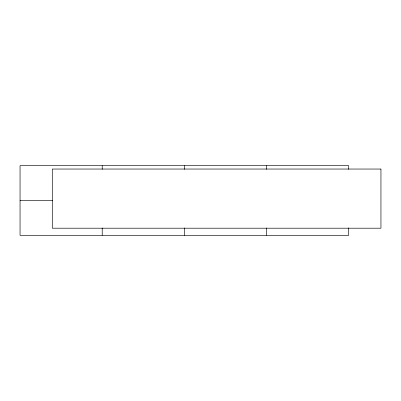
<?xml version="1.0" encoding="UTF-8"?>
<svg xmlns="http://www.w3.org/2000/svg" width="401" height="401" viewBox="0 0 401 401"><rect width="100%" height="100%" fill="white"/><g stroke="black" fill="none" stroke-linecap="round" stroke-linejoin="round"><path stroke-width="0.6" d="M20.05 200.5L52.571 200.5M348.71 169.392L348.71 165.663L20.05 165.663L20.05 235.337L348.71 235.337L348.71 227.863M266.545 165.663L266.545 169.347M266.545 227.969L266.545 235.337M184.38 165.663L184.38 169.362M184.38 227.938L184.38 235.337M102.215 165.663L102.215 169.347M102.215 227.963L102.215 235.337M380.95 169.042L52.29 169.042L52.29 228.204L380.95 228.204L380.95 169.042"/></g></svg>
